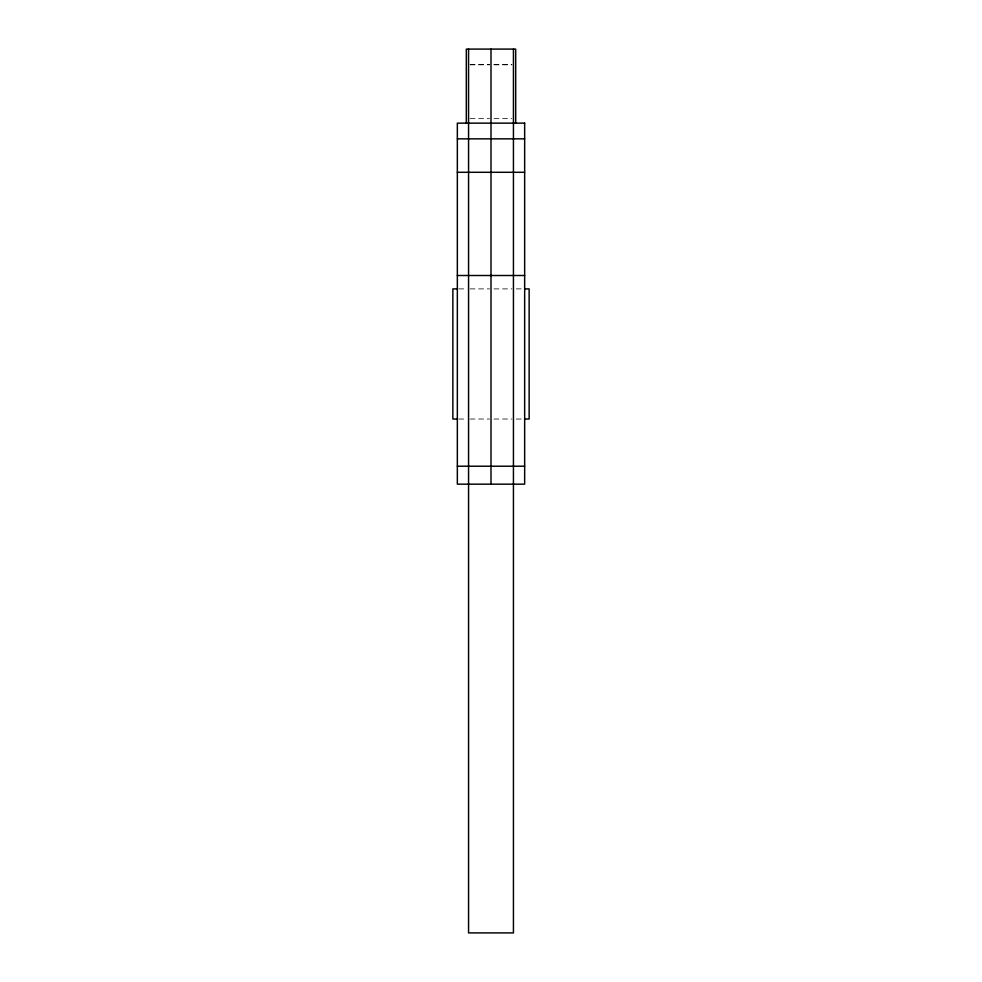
<?xml version="1.0" encoding="UTF-8"?>
<svg xmlns="http://www.w3.org/2000/svg" width="982" height="982" viewBox="0 0 982 982"><rect width="100%" height="100%" fill="white"/><g stroke="black" fill="none" stroke-linecap="round" stroke-linejoin="round"><path stroke-width="0.74" stroke-dasharray="4.91 3.68" d="M470.059 64.358L489.502 64.358M493.995 64.358L511.941 64.358M470.059 64.8L489.502 64.8M493.995 64.8L511.941 64.8M470.059 118.65L489.502 118.65M493.995 118.65L511.941 118.65M458.741 288.892L465.763 288.892M470.059 288.892L489.502 288.892M493.995 288.892L511.941 288.892M516.237 288.892L523.259 288.892M458.741 419.032L465.763 419.032M470.059 419.032L489.502 419.032M493.995 419.032L511.941 419.032M516.237 419.032L523.259 419.032"/><path stroke-width="1.47" d="M457.342 138.843L524.658 138.843M457.342 172.292L524.658 172.292M457.342 275.5L524.658 275.5M457.342 288.892L452.862 288.892L452.862 419.032L457.342 419.032M524.658 288.892L529.138 288.892L529.138 419.032L524.658 419.032M457.342 466.217L524.658 466.217M515.685 123.143L515.685 49.1L466.315 49.1L466.315 123.143M513.439 49.1L513.439 932.9L468.561 932.9L468.561 49.1M491 49.1L491 484.163M524.658 123.143L457.342 123.143L457.342 484.163L524.658 484.163L524.658 123.143"/></g></svg>
